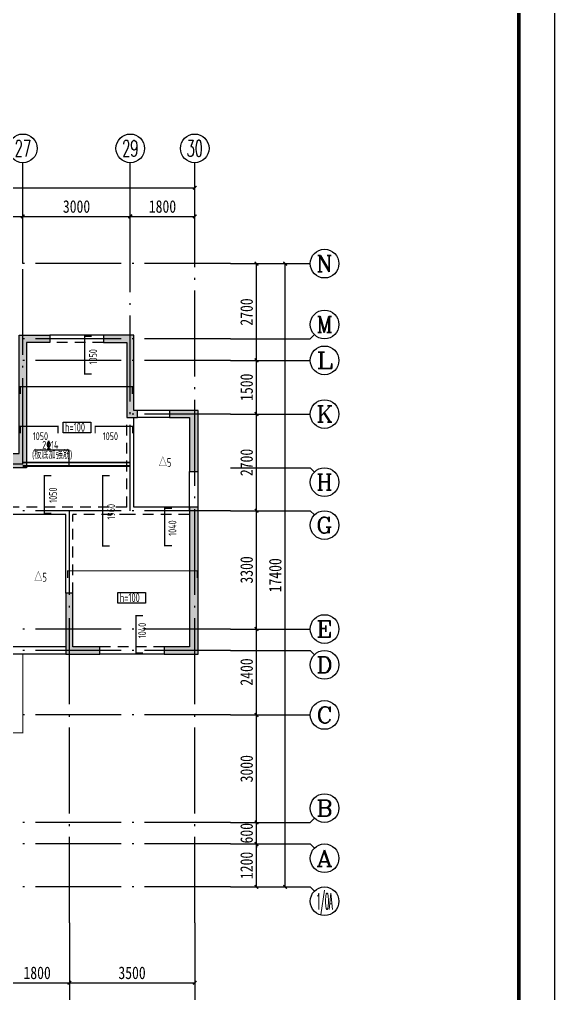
# Model space of a CAD drawing. Extents: x -144902 to 588294, y -160863 to 65494.
# Drawn here: x 216080 to 231021, y -70625 to -43434 of the extents above; entities that cross this region are included whole.
import ezdxf
from ezdxf.enums import TextEntityAlignment as Align

# ---------------------------------------------------------------- set-up
doc = ezdxf.new("R2010")
doc.units = 0
doc.header["$LTSCALE"] = 100
doc.linetypes.add('3', pattern=[5, 3, -2])
doc.linetypes.add('ACAD_ISO04W100', pattern=[30.5, 24, -3, 0.5, -3])
doc.layers.get('0').update_dxf_attribs({"linetype": 'CONTINUOUS'})
doc.layers.get('Defpoints').update_dxf_attribs({"linetype": 'CONTINUOUS'})
for name, color, linetype in [('1508', 2, 'CONTINUOUS'), ('AXIS', 3, 'CONTINUOUS'), ('AXIS_TEXT', 7, 'CONTINUOUS'), ('DOTE', 253, 'ACAD_ISO04W100'), ('HATCH', 254, 'CONTINUOUS'), ('j加强筋', 1, 'CONTINUOUS'), ('tk', 7, 'CONTINUOUS'), ('x线脚', 6, 'CONTINUOUS'), ('板高差', 201, 'CONTINUOUS'), ('构件标注', 3, 'CONTINUOUS'), ('梁', 4, 'CONTINUOUS'), ('梁虚线', 134, '3'), ('楼板负筋钢筋', 1, 'CONTINUOUS'), ('砼墙', 3, 'CONTINUOUS'), ('钢筋', 94, 'CONTINUOUS'), ('门', 174, 'CONTINUOUS'), ('门虚线', 174, '3')]:
    doc.layers.add(name, color=color, linetype=linetype)
doc.styles.add('_HZTXT', font='complex.shx', dxfattribs={"width": 0.7, "bigfont": 'tssdchn.shx'})
doc.styles.add('COMPLEX', font='COMPLEX')
doc.styles.add('DIM_FONT', font='SIMHEI.TTF', dxfattribs={"width": 0.8})
doc.styles.get("Standard").update_dxf_attribs({"font": 'tssdeng.shx', "width": 0.7, "bigfont": 'tssdchn.shx'})
doc.dimstyles.new('_TCH_ARCH&&100', dxfattribs={"dimtxt": 350, "dimasz": 100, "dimexe": 250, "dimexo": 300, "dimgap": 100, "dimtad": 1, "dimdec": 0, "dimzin": 0, "dimdsep": 46, "dimtxsty": 'DIM_FONT', "dimblk": 'ARCHTICK', "dimcen": 0.09, "dimclrt": 7, "dimazin": 2, "dimtfac": 1, "dimtdec": 0, "dimtix": 1, "dimtmove": 2, "dimatfit": 3, "dimfxl": 1, "dimtolj": 1, "dimtzin": 0, "dimarcsym": 0})

# ---------------------------------------------------------------- blocks, each defined once
blk = doc.blocks.new('A1tk')
at = {"layer": 'tk', "color": 5}
blk.add_lwpolyline([(0, 0), (0, 59400), (84100, 59400), (84100, 0)], close=True, dxfattribs=at)
at = {"layer": 'tk', "const_width": 100}
blk.add_lwpolyline([(2500, 1000), (83100, 1000), (83100, 58400), (2500, 58400)], close=True, dxfattribs=at)
blk = doc.blocks.new('_ArchTick')
at = {"color": 0, "linetype": 'ByBlock', "const_width": 0.4}
blk.add_lwpolyline([(-0.5, -0.5), (0.5, 0.5)], dxfattribs=at)
blk = doc.blocks.new('*D1713')
at = {"layer": 'AXIS', "color": 0, "lineweight": -2}
for p, q in [((44461, 5875), (45136, 5875)), ((44886, 4675), (44886, 5875)), ((44461, 4675), (45136, 4675))]:
    blk.add_line(p, q, dxfattribs=at)
at = {"layer": 'Defpoints', "color": 0}
for p in [(44161, 5875), (44886, 5875), (44161, 4675)]:
    blk.add_point(p, dxfattribs=at)
at = {"layer": 'AXIS', "color": 0, "lineweight": -2, "xscale": 100, "yscale": 100, "zscale": 100}
for p, rotation in [((44886, 5875), 90), ((44886, 4675), 270)]:
    blk.add_blockref('_ArchTick', p, dxfattribs=dict(at, rotation=rotation))
at = {"layer": 'AXIS', "color": 7, "insert": (44611, 5275), "char_height": 350, "attachment_point": 5, "rotation": 90, "style": 'DIM_FONT'}
blk.add_mtext('\\A1;1200', dxfattribs=at)
blk = doc.blocks.new('*D1714')
at = {"layer": 'AXIS', "color": 0, "lineweight": -2}
for p, q in [((44886, 6475), (44886, 6575)), ((44461, 6475), (45136, 6475)), ((44886, 5875), (44886, 6475)), ((44461, 5875), (45136, 5875)), ((44886, 5875), (44886, 5775))]:
    blk.add_line(p, q, dxfattribs=at)
at = {"layer": 'Defpoints', "color": 0}
for p in [(44161, 6475), (44886, 6475), (44161, 5875)]:
    blk.add_point(p, dxfattribs=at)
at = {"layer": 'AXIS', "color": 0, "lineweight": -2, "xscale": 100, "yscale": 100, "zscale": 100}
for p, rotation in [((44886, 6475), 270), ((44886, 5875), 90)]:
    blk.add_blockref('_ArchTick', p, dxfattribs=dict(at, rotation=rotation))
at = {"layer": 'AXIS', "color": 7, "insert": (44611, 6175), "char_height": 350, "attachment_point": 5, "rotation": 90, "style": 'DIM_FONT'}
blk.add_mtext('\\A1;600', dxfattribs=at)
blk = doc.blocks.new('*D1715')
at = {"layer": 'AXIS', "color": 0, "lineweight": -2}
for p, q in [((44461, 9475), (45136, 9475)), ((44886, 6475), (44886, 9475)), ((44461, 6475), (45136, 6475))]:
    blk.add_line(p, q, dxfattribs=at)
at = {"layer": 'Defpoints', "color": 0}
for p in [(44161, 9475), (44886, 9475), (44161, 6475)]:
    blk.add_point(p, dxfattribs=at)
at = {"layer": 'AXIS', "color": 0, "lineweight": -2, "xscale": 100, "yscale": 100, "zscale": 100}
for p, rotation in [((44886, 9475), 90), ((44886, 6475), 270)]:
    blk.add_blockref('_ArchTick', p, dxfattribs=dict(at, rotation=rotation))
at = {"layer": 'AXIS', "color": 7, "insert": (44611, 7975), "char_height": 350, "attachment_point": 5, "rotation": 90, "style": 'DIM_FONT'}
blk.add_mtext('\\A1;3000', dxfattribs=at)
blk = doc.blocks.new('*D1716')
at = {"layer": 'AXIS', "color": 0, "lineweight": -2}
for p, q in [((44461, 11875), (45136, 11875)), ((44886, 9475), (44886, 11875)), ((44461, 9475), (45136, 9475))]:
    blk.add_line(p, q, dxfattribs=at)
at = {"layer": 'Defpoints', "color": 0}
for p in [(44161, 11875), (44886, 11875), (44161, 9475)]:
    blk.add_point(p, dxfattribs=at)
at = {"layer": 'AXIS', "color": 0, "lineweight": -2, "xscale": 100, "yscale": 100, "zscale": 100}
for p, rotation in [((44886, 11875), 90), ((44886, 9475), 270)]:
    blk.add_blockref('_ArchTick', p, dxfattribs=dict(at, rotation=rotation))
at = {"layer": 'AXIS', "color": 7, "insert": (44611, 10675), "char_height": 350, "attachment_point": 5, "rotation": 90, "style": 'DIM_FONT'}
blk.add_mtext('\\A1;2400', dxfattribs=at)
blk = doc.blocks.new('*D1717')
at = {"layer": 'AXIS', "color": 0, "lineweight": -2}
for p, q in [((44461, 15175), (45136, 15175)), ((44886, 11875), (44886, 15175)), ((44461, 11875), (45136, 11875))]:
    blk.add_line(p, q, dxfattribs=at)
at = {"layer": 'Defpoints', "color": 0}
for p in [(44161, 15175), (44886, 15175), (44161, 11875)]:
    blk.add_point(p, dxfattribs=at)
at = {"layer": 'AXIS', "color": 0, "lineweight": -2, "xscale": 100, "yscale": 100, "zscale": 100}
for p, rotation in [((44886, 15175), 90), ((44886, 11875), 270)]:
    blk.add_blockref('_ArchTick', p, dxfattribs=dict(at, rotation=rotation))
at = {"layer": 'AXIS', "color": 7, "insert": (44611, 13525), "char_height": 350, "attachment_point": 5, "rotation": 90, "style": 'DIM_FONT'}
blk.add_mtext('\\A1;3300', dxfattribs=at)
blk = doc.blocks.new('*D1718')
at = {"layer": 'AXIS', "color": 0, "lineweight": -2}
for p, q in [((44461, 17875), (45136, 17875)), ((44886, 15175), (44886, 17875)), ((44461, 15175), (45136, 15175))]:
    blk.add_line(p, q, dxfattribs=at)
at = {"layer": 'Defpoints', "color": 0}
for p in [(44161, 17875), (44886, 17875), (44161, 15175)]:
    blk.add_point(p, dxfattribs=at)
at = {"layer": 'AXIS', "color": 0, "lineweight": -2, "xscale": 100, "yscale": 100, "zscale": 100}
for p, rotation in [((44886, 17875), 90), ((44886, 15175), 270)]:
    blk.add_blockref('_ArchTick', p, dxfattribs=dict(at, rotation=rotation))
at = {"layer": 'AXIS', "color": 7, "insert": (44611, 16525), "char_height": 350, "attachment_point": 5, "rotation": 90, "style": 'DIM_FONT'}
blk.add_mtext('\\A1;2700', dxfattribs=at)
blk = doc.blocks.new('*D1719')
at = {"layer": 'AXIS', "color": 0, "lineweight": -2}
for p, q in [((44461, 19375), (45136, 19375)), ((44886, 17875), (44886, 19375)), ((44461, 17875), (45136, 17875))]:
    blk.add_line(p, q, dxfattribs=at)
at = {"layer": 'Defpoints', "color": 0}
for p in [(44161, 19375), (44886, 19375), (44161, 17875)]:
    blk.add_point(p, dxfattribs=at)
at = {"layer": 'AXIS', "color": 0, "lineweight": -2, "xscale": 100, "yscale": 100, "zscale": 100}
for p, rotation in [((44886, 19375), 90), ((44886, 17875), 270)]:
    blk.add_blockref('_ArchTick', p, dxfattribs=dict(at, rotation=rotation))
at = {"layer": 'AXIS', "color": 7, "insert": (44611, 18625), "char_height": 350, "attachment_point": 5, "rotation": 90, "style": 'DIM_FONT'}
blk.add_mtext('\\A1;1500', dxfattribs=at)
blk = doc.blocks.new('*D1720')
at = {"layer": 'AXIS', "color": 0, "lineweight": -2}
for p, q in [((44461, 22075), (45136, 22075)), ((44886, 19375), (44886, 22075)), ((44461, 19375), (45136, 19375))]:
    blk.add_line(p, q, dxfattribs=at)
at = {"layer": 'Defpoints', "color": 0}
for p in [(44161, 22075), (44886, 22075), (44161, 19375)]:
    blk.add_point(p, dxfattribs=at)
at = {"layer": 'AXIS', "color": 0, "lineweight": -2, "xscale": 100, "yscale": 100, "zscale": 100}
for p, rotation in [((44886, 22075), 90), ((44886, 19375), 270)]:
    blk.add_blockref('_ArchTick', p, dxfattribs=dict(at, rotation=rotation))
at = {"layer": 'AXIS', "color": 7, "insert": (44611, 20725), "char_height": 350, "attachment_point": 5, "rotation": 90, "style": 'DIM_FONT'}
blk.add_mtext('\\A1;2700', dxfattribs=at)
blk = doc.blocks.new('*D1721')
at = {"layer": 'AXIS', "color": 0, "lineweight": -2}
for p, q in [((44461, 22075), (45936, 22075)), ((45686, 4675), (45686, 22075)), ((44461, 4675), (45936, 4675))]:
    blk.add_line(p, q, dxfattribs=at)
at = {"layer": 'Defpoints', "color": 0}
for p in [(44161, 22075), (45686, 22075), (44161, 4675, 0)]:
    blk.add_point(p, dxfattribs=at)
at = {"layer": 'AXIS', "color": 0, "lineweight": -2, "xscale": 100, "yscale": 100, "zscale": 100}
for p, rotation in [((45686, 22075), 90), ((45686, 4675), 270)]:
    blk.add_blockref('_ArchTick', p, dxfattribs=dict(at, rotation=rotation))
at = {"layer": 'AXIS', "color": 7, "insert": (45411, 13375), "char_height": 350, "attachment_point": 5, "rotation": 90, "style": 'DIM_FONT'}
blk.add_mtext('\\A1;17400', dxfattribs=at)
blk = doc.blocks.new('*D1722')
at = {"layer": 'AXIS', "color": 0, "lineweight": -2}
for p, q in [((41361, 22375), (41361, 23643)), ((41361, 23393), (43161, 23393)), ((43161, 22375), (43161, 23643))]:
    blk.add_line(p, q, dxfattribs=at)
at = {"layer": 'Defpoints', "color": 0}
for p in [(43161, 23393), (41361, 22075), (43161, 22075)]:
    blk.add_point(p, dxfattribs=at)
at = {"layer": 'AXIS', "color": 0, "lineweight": -2, "xscale": 100, "yscale": 100, "zscale": 100, "rotation": 180}
blk.add_blockref('_ArchTick', (41361, 23393), dxfattribs=at)
at = {"layer": 'AXIS', "color": 0, "lineweight": -2, "xscale": 100, "yscale": 100, "zscale": 100}
blk.add_blockref('_ArchTick', (43161, 23393), dxfattribs=at)
at = {"layer": 'AXIS', "color": 7, "insert": (42261, 23668), "char_height": 350, "attachment_point": 5, "style": 'DIM_FONT'}
blk.add_mtext('\\A1;1800', dxfattribs=at)
blk = doc.blocks.new('*D1723')
at = {"layer": 'AXIS', "color": 0, "lineweight": -2}
for p, q in [((38361, 22375), (38361, 23643)), ((38361, 23393), (41361, 23393)), ((41361, 22375), (41361, 23643))]:
    blk.add_line(p, q, dxfattribs=at)
at = {"layer": 'Defpoints', "color": 0}
for p in [(41361, 23393), (38361, 22075), (41361, 22075)]:
    blk.add_point(p, dxfattribs=at)
at = {"layer": 'AXIS', "color": 0, "lineweight": -2, "xscale": 100, "yscale": 100, "zscale": 100, "rotation": 180}
blk.add_blockref('_ArchTick', (38361, 23393), dxfattribs=at)
at = {"layer": 'AXIS', "color": 0, "lineweight": -2, "xscale": 100, "yscale": 100, "zscale": 100}
blk.add_blockref('_ArchTick', (41361, 23393), dxfattribs=at)
at = {"layer": 'AXIS', "color": 7, "insert": (39861, 23668), "char_height": 350, "attachment_point": 5, "style": 'DIM_FONT'}
blk.add_mtext('\\A1;3000', dxfattribs=at)
blk = doc.blocks.new('*D1724')
at = {"layer": 'AXIS', "color": 0, "lineweight": -2}
for p, q in [((33961, 22375), (33961, 23643)), ((33961, 23393), (38361, 23393)), ((38361, 22375), (38361, 23643))]:
    blk.add_line(p, q, dxfattribs=at)
at = {"layer": 'Defpoints', "color": 0}
for p in [(38361, 23393), (33961, 22075), (38361, 22075)]:
    blk.add_point(p, dxfattribs=at)
at = {"layer": 'AXIS', "color": 0, "lineweight": -2, "xscale": 100, "yscale": 100, "zscale": 100, "rotation": 180}
blk.add_blockref('_ArchTick', (33961, 23393), dxfattribs=at)
at = {"layer": 'AXIS', "color": 0, "lineweight": -2, "xscale": 100, "yscale": 100, "zscale": 100}
blk.add_blockref('_ArchTick', (38361, 23393), dxfattribs=at)
at = {"layer": 'AXIS', "color": 7, "insert": (36161, 23668), "char_height": 350, "attachment_point": 5, "style": 'DIM_FONT'}
blk.add_mtext('\\A1;4400', dxfattribs=at)
blk = doc.blocks.new('*D1740')
at = {"layer": 'AXIS', "color": 0, "lineweight": -2}
for p, q in [((4061, 22375), (4061, 24443)), ((43161, 22375), (43161, 24443)), ((4061, 24193), (43161, 24193))]:
    blk.add_line(p, q, dxfattribs=at)
at = {"layer": 'Defpoints', "color": 0}
for p in [(43161, 24193), (4061, 22075), (43161, 22075)]:
    blk.add_point(p, dxfattribs=at)
at = {"layer": 'AXIS', "color": 0, "lineweight": -2, "xscale": 100, "yscale": 100, "zscale": 100, "rotation": 180}
blk.add_blockref('_ArchTick', (4061, 24193), dxfattribs=at)
at = {"layer": 'AXIS', "color": 0, "lineweight": -2, "xscale": 100, "yscale": 100, "zscale": 100}
blk.add_blockref('_ArchTick', (43161, 24193), dxfattribs=at)
at = {"layer": 'AXIS', "color": 7, "insert": (23611, 24468), "char_height": 350, "attachment_point": 5, "style": 'DIM_FONT'}
blk.add_mtext('\\A1;39100', dxfattribs=at)
blk = doc.blocks.new('*D1741')
at = {"layer": 'AXIS', "color": 0, "lineweight": -2}
for p, q in [((39661, 3375), (39661, 1750)), ((43161, 3375), (43161, 1750)), ((39661, 2000), (43161, 2000))]:
    blk.add_line(p, q, dxfattribs=at)
at = {"layer": 'Defpoints', "color": 0}
for p in [(39661, 3675), (43161, 3675), (43161, 2000)]:
    blk.add_point(p, dxfattribs=at)
at = {"layer": 'AXIS', "color": 0, "lineweight": -2, "xscale": 100, "yscale": 100, "zscale": 100, "rotation": 180}
blk.add_blockref('_ArchTick', (39661, 2000), dxfattribs=at)
at = {"layer": 'AXIS', "color": 0, "lineweight": -2, "xscale": 100, "yscale": 100, "zscale": 100}
blk.add_blockref('_ArchTick', (43161, 2000), dxfattribs=at)
at = {"layer": 'AXIS', "color": 7, "insert": (41411, 2275), "char_height": 350, "attachment_point": 5, "style": 'DIM_FONT'}
blk.add_mtext('\\A1;3500', dxfattribs=at)
blk = doc.blocks.new('*D1742')
at = {"layer": 'AXIS', "color": 0, "lineweight": -2}
for p, q in [((37861, 3375), (37861, 1750)), ((39661, 3375), (39661, 1750)), ((37861, 2000), (39661, 2000))]:
    blk.add_line(p, q, dxfattribs=at)
at = {"layer": 'Defpoints', "color": 0}
for p in [(37861, 3675), (39661, 3675), (39661, 2000)]:
    blk.add_point(p, dxfattribs=at)
at = {"layer": 'AXIS', "color": 0, "lineweight": -2, "xscale": 100, "yscale": 100, "zscale": 100, "rotation": 180}
blk.add_blockref('_ArchTick', (37861, 2000), dxfattribs=at)
at = {"layer": 'AXIS', "color": 0, "lineweight": -2, "xscale": 100, "yscale": 100, "zscale": 100}
blk.add_blockref('_ArchTick', (39661, 2000), dxfattribs=at)
at = {"layer": 'AXIS', "color": 7, "insert": (38761, 2275), "char_height": 350, "attachment_point": 5, "style": 'DIM_FONT'}
blk.add_mtext('\\A1;1800', dxfattribs=at)
blk = doc.blocks.new('*D1757')
at = {"layer": 'AXIS', "color": 0, "lineweight": -2}
for p, q in [((4061, 3375), (4061, 950)), ((43161, 3375), (43161, 950)), ((4061, 1200), (43161, 1200))]:
    blk.add_line(p, q, dxfattribs=at)
at = {"layer": 'Defpoints', "color": 0}
for p in [(4061, 3675, 0), (43161, 3675, 0), (43161, 1200)]:
    blk.add_point(p, dxfattribs=at)
at = {"layer": 'AXIS', "color": 0, "lineweight": -2, "xscale": 100, "yscale": 100, "zscale": 100, "rotation": 180}
blk.add_blockref('_ArchTick', (4061, 1200), dxfattribs=at)
at = {"layer": 'AXIS', "color": 0, "lineweight": -2, "xscale": 100, "yscale": 100, "zscale": 100}
blk.add_blockref('_ArchTick', (43161, 1200), dxfattribs=at)
at = {"layer": 'AXIS', "color": 7, "insert": (23611, 1475), "char_height": 350, "attachment_point": 5, "style": 'DIM_FONT'}
blk.add_mtext('\\A1;39100', dxfattribs=at)
blk = doc.blocks.new('_AXISO')
blk.add_circle((0, 0), 0.5)
at = {"layer": 'AXIS_TEXT', "style": 'COMPLEX', "width": 1.041667}
blk.add_attdef('A', text='', height=0.56, dxfattribs=at).set_placement((-0.25, -0.28), (0.25, -0.28), align=Align.FIT)
blk = doc.blocks.new('2012122621174833')
at = {"layer": 'HATCH'}
for points in [[(38461.4, 19875), (38461.4, 16375), (37761.4, 16375), (37761.4, 16775), (38261.4, 16775), (38261.4, 20075), (39111.4, 20075), (39111.4, 19875)], [(41261.4, 19875), (41261.4, 17775), (41561.4, 17775), (41561.4, 17975), (41461.4, 17975), (41461.4, 20075), (40611.4, 20075), (40611.4, 19875)], [(43011.4, 16275), (43261.4, 16275), (43261.4, 17975), (42461.4, 17975), (42461.4, 17775), (43011.4, 17775)], [(43011.4, 11375), (42311.4, 11375), (42311.4, 11175), (43261.4, 11175), (43261.4, 15275), (43011.4, 15275)], [(39561.4, 11175), (40511.4, 11175), (40511.4, 11375), (39761.4, 11375), (39761.4, 12875), (39561.4, 12875)]]:
    blk.add_hatch(color=256, dxfattribs=at).paths.add_polyline_path(points)
at = {"layer": 'AXIS'}
for p, q in [((38361.4, 22075, 0), (38361.4, 24892.7, 0)), ((41361.4, 22075, 0), (41361.4, 24892.7, 0)), ((43161.4, 22075, 0), (43161.4, 24892.7, 0)), ((44161.4, 22075, 0), (46386.4, 22075, 0)), ((44161.4, 19975, 0), (46386.4, 19975, 0)), ((46503.5, 20092.2, 0), (46386.4, 19975, 0)), ((44161.4, 19375, 0), (46386.4, 19375, 0)), ((44161.4, 17875, 0), (46386.4, 17875, 0)), ((44161.4, 16375, 0), (46386.4, 16375, 0)), ((46503.5, 16257.8, 0), (46386.4, 16375, 0)), ((44161.4, 15175, 0), (46386.4, 15175, 0)), ((46503.5, 15057.8, 0), (46386.4, 15175, 0)), ((44161.4, 11875, 0), (46386.4, 11875, 0)), ((44161.4, 11275, 0), (46386.4, 11275, 0)), ((46503.5, 11157.8, 0), (46386.4, 11275, 0)), ((44161.4, 9475, 0), (46386.4, 9475, 0)), ((46503.5, 6592.2, 0), (46386.4, 6475, 0)), ((44161.4, 6475, 0), (46386.4, 6475, 0)), ((44161.4, 5875, 0), (46386.4, 5875, 0)), ((46503.5, 5757.8, 0), (46386.4, 5875, 0)), ((44161.4, 4675, 0), (46386.4, 4675, 0)), ((46503.5, 4557.8, 0), (46386.4, 4675, 0)), ((39661.4, 3675, 0), (39661.4, 800, 0)), ((43161.4, 3675, 0), (43161.4, 800, 0))]:
    blk.add_line(p, q, dxfattribs=at)
at = {"layer": 'DOTE'}
for p, q in [((38361.4, 16475, 0), (38361.4, 23075, 0)), ((41361.4, 15175, 0), (41361.4, 23075, 0)), ((43161.4, 3675, 0), (43161.4, 23075, 0)), ((44161.4, 22075, 0), (3061.4, 22075, 0)), ((44161.4, 19975, 0), (33961.4, 19975, 0)), ((44161.4, 19375, 0), (8661.4, 19375, 0)), ((44161.4, 17875, 0), (41361.4, 17875, 0)), ((38361.4, 16475, 0), (33961.4, 16475, 0)), ((44161.4, 15175, 0), (37861.4, 15175, 0)), ((39661.4, 3675, 0), (39661.4, 15175, 0)), ((44161.4, 11875, 0), (16261.4, 11875, 0)), ((44161.4, 11875, 0), (39661.4, 11875, 0)), ((44161.4, 11275, 0), (3061.4, 11275, 0)), ((44161.4, 9475, 0), (3061.4, 9475, 0)), ((44161.4, 6475, 0), (3061.4, 6475, 0)), ((44161.4, 5875, 0), (29161.4, 5875, 0)), ((44161.4, 4675, 0), (3061.4, 4675, 0))]:
    blk.add_line(p, q, dxfattribs=at)
at = {"layer": '梁'}
for p, q in [((40611.4, 20075), (39111.4, 20075)), ((41461.4, 15275), (41461.4, 17775)), ((43011.4, 15275), (41461.4, 15275)), ((39561.4, 15075), (37961.4, 15075)), ((39561.4, 12875), (39561.4, 15075)), ((39561.4, 11375), (37961.4, 11375)), ((39561.4, 11175), (37961.4, 11175)), ((42311.4, 11175), (40511.4, 11175))]:
    blk.add_line(p, q, dxfattribs=at)
at = {"layer": '梁', "color": 210}
for p, q in [((42461.4, 17975), (41561.4, 17975)), ((42461.4, 17775), (41561.4, 17775))]:
    blk.add_line(p, q, dxfattribs=at)
at = {"layer": '梁虚线'}
for p, q in [((40611.4, 19875), (39111.4, 19875)), ((41261.4, 15275), (41261.4, 17775)), ((41261.4, 15275), (37961.4, 15275)), ((39761.4, 12875), (39761.4, 15075)), ((41361.4, 15075), (39761.4, 15075)), ((43011.4, 15075), (41361.4, 15075)), ((42311.4, 11375), (40511.4, 11375))]:
    blk.add_line(p, q, dxfattribs=at)
at = {"layer": '砼墙'}
for points in [[(38461.4, 19875), (38461.4, 16375), (37761.4, 16375), (37761.4, 16775), (38261.4, 16775), (38261.4, 20075), (39111.4, 20075), (39111.4, 19875)], [(41261.4, 19875), (41261.4, 17775), (41561.4, 17775), (41561.4, 17975), (41461.4, 17975), (41461.4, 20075), (40611.4, 20075), (40611.4, 19875)], [(43011.4, 16275), (43261.4, 16275), (43261.4, 17975), (42461.4, 17975), (42461.4, 17775), (43011.4, 17775)], [(43011.4, 11375), (42311.4, 11375), (42311.4, 11175), (43261.4, 11175), (43261.4, 15275), (43011.4, 15275)], [(39561.4, 11175), (40511.4, 11175), (40511.4, 11375), (39761.4, 11375), (39761.4, 12875), (39561.4, 12875)]]:
    blk.add_lwpolyline(points, close=True, dxfattribs=at)
at = {"layer": '门'}
for p, q in [((43011.4, 15175), (43011.4, 16175)), ((43261.4, 15175), (43261.4, 16175))]:
    blk.add_line(p, q, dxfattribs=at)
at = {"layer": '门虚线'}
for p, q in [((43011.4, 15175), (43011.4, 16275)), ((43261.4, 15175), (43261.4, 16275))]:
    blk.add_line(p, q, dxfattribs=at)
at = {"layer": 'AXIS'}
ref = blk.add_blockref('_AXISO', (38361.4, 25292.7, 0), dxfattribs=dict(at, xscale=800, yscale=800, zscale=800))
ref.add_attrib('A', '27', dxfattribs={"layer": 'AXIS_TEXT', "height": 452.55, "style": '_HZTXT', "width": 0.617647}).set_placement((38135.1, 25066.4, 0), (38587.6, 25066.4, 0), align=Align.FIT)
ref = blk.add_blockref('_AXISO', (41361.4, 25292.7, 0), dxfattribs=dict(at, xscale=800, yscale=800, zscale=800))
ref.add_attrib('A', '29', dxfattribs={"layer": 'AXIS_TEXT', "height": 452.55, "style": '_HZTXT', "width": 0.617647}).set_placement((41135.1, 25066.4, 0), (41587.6, 25066.4, 0), align=Align.FIT)
ref = blk.add_blockref('_AXISO', (43161.4, 25292.7, 0), dxfattribs=dict(at, xscale=800, yscale=800, zscale=800))
ref.add_attrib('A', '30', dxfattribs={"layer": 'AXIS_TEXT', "height": 452.55, "style": '_HZTXT', "width": 0.636364}).set_placement((42935.1, 25066.4, 0), (43387.6, 25066.4, 0), align=Align.FIT)
ref = blk.add_blockref('_AXISO', (46786.4, 22075, 0), dxfattribs=dict(at, xscale=800, yscale=800, zscale=800))
ref.add_attrib('A', 'N', dxfattribs={"layer": 'AXIS_TEXT', "height": 452.5, "style": '_HZTXT', "width": 1.105263}).set_placement((46560.1, 21848.7, 0), (47012.6, 21848.7, 0), align=Align.FIT)
ref = blk.add_blockref('_AXISO', (46786.4, 20375, 0), dxfattribs=dict(at, xscale=800, yscale=800, zscale=800))
ref.add_attrib('A', 'M', dxfattribs={"layer": 'AXIS_TEXT', "height": 452.5, "style": '_HZTXT'}).set_placement((46560.1, 20148.7, 0), (47012.6, 20148.7, 0), align=Align.FIT)
ref = blk.add_blockref('_AXISO', (46786.4, 19375, 0), dxfattribs=dict(at, xscale=800, yscale=800, zscale=800))
ref.add_attrib('A', 'L', dxfattribs={"layer": 'AXIS_TEXT', "height": 452.5, "style": '_HZTXT', "width": 1.4}).set_placement((46560.1, 19148.7, 0), (47012.6, 19148.7, 0), align=Align.FIT)
ref = blk.add_blockref('_AXISO', (46786.4, 17875, 0), dxfattribs=dict(at, xscale=800, yscale=800, zscale=800))
ref.add_attrib('A', 'K', dxfattribs={"layer": 'AXIS_TEXT', "height": 452.5, "style": '_HZTXT', "width": 1.105263}).set_placement((46560.1, 17648.7, 0), (47012.6, 17648.7, 0), align=Align.FIT)
ref = blk.add_blockref('_AXISO', (46786.4, 15975, 0), dxfattribs=dict(at, xscale=800, yscale=800, zscale=800))
ref.add_attrib('A', 'H', dxfattribs={"layer": 'AXIS_TEXT', "height": 452.5, "style": '_HZTXT', "width": 1.05}).set_placement((46560.1, 15748.7, 0), (47012.6, 15748.7, 0), align=Align.FIT)
ref = blk.add_blockref('_AXISO', (46786.4, 14775, 0), dxfattribs=dict(at, xscale=800, yscale=800, zscale=800))
ref.add_attrib('A', 'G', dxfattribs={"layer": 'AXIS_TEXT', "height": 452.5, "style": '_HZTXT', "width": 1.166667}).set_placement((46560.1, 14548.7, 0), (47012.6, 14548.7, 0), align=Align.FIT)
ref = blk.add_blockref('_AXISO', (46786.4, 11875, 0), dxfattribs=dict(at, xscale=800, yscale=800, zscale=800))
ref.add_attrib('A', 'E', dxfattribs={"layer": 'AXIS_TEXT', "height": 452.5, "style": '_HZTXT', "width": 1.3125}).set_placement((46560.1, 11648.7, 0), (47012.6, 11648.7, 0), align=Align.FIT)
ref = blk.add_blockref('_AXISO', (46786.4, 10875, 0), dxfattribs=dict(at, xscale=800, yscale=800, zscale=800))
ref.add_attrib('A', 'D', dxfattribs={"layer": 'AXIS_TEXT', "height": 452.5, "style": '_HZTXT', "width": 1.235294}).set_placement((46560.1, 10648.7, 0), (47012.6, 10648.7, 0), align=Align.FIT)
ref = blk.add_blockref('_AXISO', (46786.4, 9475, 0), dxfattribs=dict(at, xscale=800, yscale=800, zscale=800))
ref.add_attrib('A', 'C', dxfattribs={"layer": 'AXIS_TEXT', "height": 452.5, "style": '_HZTXT', "width": 1.4}).set_placement((46560.1, 9248.7, 0), (47012.6, 9248.7, 0), align=Align.FIT)
ref = blk.add_blockref('_AXISO', (46786.4, 6875, 0), dxfattribs=dict(at, xscale=800, yscale=800, zscale=800))
ref.add_attrib('A', 'B', dxfattribs={"layer": 'AXIS_TEXT', "height": 452.5, "style": '_HZTXT', "width": 1.235294}).set_placement((46560.1, 6648.7, 0), (47012.6, 6648.7, 0), align=Align.FIT)
ref = blk.add_blockref('_AXISO', (46786.4, 5475, 0), dxfattribs=dict(at, xscale=800, yscale=800, zscale=800))
ref.add_attrib('A', 'A', dxfattribs={"layer": 'AXIS_TEXT', "height": 452.5, "style": '_HZTXT', "width": 1.166667}).set_placement((46560.1, 5248.7, 0), (47012.6, 5248.7, 0), align=Align.FIT)
ref = blk.add_blockref('_AXISO', (46786.4, 4275, 0), dxfattribs=dict(at, xscale=800, yscale=800, zscale=800))
ref.add_attrib('A', '1/0A', dxfattribs={"layer": 'AXIS_TEXT', "height": 452.55, "style": '_HZTXT', "width": 0.28}).set_placement((46560.1, 4048.7, 0), (47012.6, 4048.7, 0), align=Align.FIT)
for p1, p2, distance, picture, middle in [((4061.4, 22075, 0), (43161.4, 22075, 0), 2117.7, '*D1740', (23611.4, 24467.7, 0)), ((33961.4, 22075, 0), (38361.4, 22075, 0), 1317.7, '*D1724', (36161.4, 23667.7, 0)), ((38361.4, 22075, 0), (41361.4, 22075, 0), 1317.7, '*D1723', (39861.4, 23667.7, 0)), ((41361.4, 22075, 0), (43161.4, 22075, 0), 1317.7, '*D1722', (42261.4, 23667.7, 0)), ((44161.4, 19375, 0), (44161.4, 22075, 0), -725, '*D1720', (44611.4, 20725, 0)), ((44161.4, 4675, 0), (44161.4, 22075, 0), -1525, '*D1721', (45411.4, 13375, 0)), ((44161.4, 17875, 0), (44161.4, 19375, 0), -725, '*D1719', (44611.4, 18625, 0)), ((44161.4, 15175, 0), (44161.4, 17875, 0), -725, '*D1718', (44611.4, 16525, 0)), ((44161.4, 11875, 0), (44161.4, 15175, 0), -725, '*D1717', (44611.4, 13525, 0)), ((44161.4, 9475, 0), (44161.4, 11875, 0), -725, '*D1716', (44611.4, 10675, 0)), ((44161.4, 6475, 0), (44161.4, 9475, 0), -725, '*D1715', (44611.4, 7975, 0)), ((44161.4, 5875, 0), (44161.4, 6475, 0), -725, '*D1714', (44611.4, 6175, 0)), ((44161.4, 4675, 0), (44161.4, 5875, 0), -725, '*D1713', (44611.4, 5275, 0)), ((4061.4, 3675, 0), (43161.4, 3675, 0), -2475, '*D1757', (23611.4, 1475, 0)), ((37861.4, 3675, 0), (39661.4, 3675, 0), -1675, '*D1742', (38761.4, 2275, 0)), ((39661.4, 3675, 0), (43161.4, 3675, 0), -1675, '*D1741', (41411.4, 2275, 0))]:
    dim = blk.add_aligned_dim(p1=p1, p2=p2, distance=distance, dimstyle='_TCH_ARCH&&100', dxfattribs=at)
    dim.commit()
    dim.dimension.update_dxf_attribs({"geometry": picture, "text_midpoint": middle})

msp = doc.modelspace()

# ---------------------------------------------------------------- linework, layer by layer
at = {"layer": 'j加强筋'}
for p, q in [((216488.661, -55443.669), (217456.372, -55443.669)), ((217456.372, -55443.669), (217456.372, -55899.757))]:
    msp.add_line(p, q, dxfattribs=at)
at = {"layer": 'j加强筋', "const_width": 50}
for points in [[(216174.086, -55799.757), (219174.086, -55799.757)], [(216174.086, -55899.757), (219174.086, -55899.757)]]:
    msp.add_lwpolyline(points, dxfattribs=at)
at = {"layer": 'x线脚', "const_width": 30}
msp.add_lwpolyline([(216174.086, -61149.757), (216174.086, -63349.757), (210374.086, -63349.757)], dxfattribs=at)
at = {"layer": '构件标注', "color": 2}
for points in [[(218068.986, -54671.199), (218068.986, -54974.084), (217301.678, -54974.084), (217301.678, -54671.199)], [(219598.164, -59427.551), (219598.164, -59730.435), (218830.857, -59730.435), (218830.857, -59427.551)]]:
    msp.add_lwpolyline(points, close=True, dxfattribs=at)
at = {"layer": '楼板负筋钢筋', "const_width": 35}
for points in [[(218099.086, -53329.757), (217899.086, -53329.757), (217899.086, -52279.757), (218099.086, -52279.757)], [(219231.462, -53885.561), (219231.462, -53685.561), (216104.086, -53685.563), (216104.087, -53885.563)], [(217154.086, -54989.524), (217154.086, -54789.524), (216104.086, -54789.525), (216104.087, -54989.525)], [(219244.086, -54989.525), (219244.086, -54789.525), (218194.086, -54789.526), (218194.086, -54989.526)], [(216972.187, -57219.747), (216772.188, -57219.747), (216772.187, -56169.747), (216972.187, -56169.747)], [(218602.021, -58129.747), (218402.02, -58129.747), (218402.02, -56169.747), (218602.019, -56169.747)], [(220337.503, -58119.747), (220137.503, -58119.747), (220137.502, -57079.747), (220337.502, -57079.747)], [(221044.086, -59026.295), (221044.086, -58826.295), (217426.354, -58826.295), (217426.354, -59026.295)], [(219530.934, -61119.746), (219330.934, -61119.746), (219330.934, -60079.746), (219530.934, -60079.746)]]:
    msp.add_lwpolyline(points, dxfattribs=at)

# ---------------------------------------------------------------- block references
at = {"layer": '1508', "rotation": 270}
msp.add_blockref('A1tk', (171621.217, -844.592), dxfattribs=at)
at = {"layer": 'AXIS'}
msp.add_blockref('2012122621174833', (177812.728, -72324.757), dxfattribs=at)

# ---------------------------------------------------------------- texts
at = {"layer": 'j加强筋', "width": 0.7}
for s, p in [('2%%13214', (216718.281, -55419.146)), ('(板底加强筋)', (216430.742, -55698.954))]:
    msp.add_text(s, height=220, dxfattribs=at).set_placement(p)
at = {"layer": '板高差', "width": 0.7}
for p in [(219970.011, -55927.198, 0), (216492.608, -59131.391, 0)]:
    msp.add_text('△5', height=250, dxfattribs=at).set_placement(p)
at = {"layer": '构件标注', "color": 2, "width": 0.7}
for p in [(217352.159, -54942.834), (218881.337, -59699.185)]:
    msp.add_text('h=100', height=250, dxfattribs=at).set_placement(p)
at = {"layer": '钢筋', "width": 0.7}
for s, rotation, p in [('1050', 90.0000416, (218245.635, -53063.212)), ('1050', 90.0000416, (217129.175, -56925.484)), ('1960', 90.0000446, (218749.696, -57392.646)), ('1040', 90.000042, (220460.25, -57847.229)), ('1040', 90.000042, (219616.891, -60707.16))]:
    msp.add_text(s, height=220, rotation=rotation, dxfattribs=at).set_placement(p)
for p in [(216452.086, -55177.924), (218405.627, -55177.925)]:
    msp.add_text('1050', height=220, dxfattribs=at).set_placement(p)

doc.saveas('drawing.dxf')
